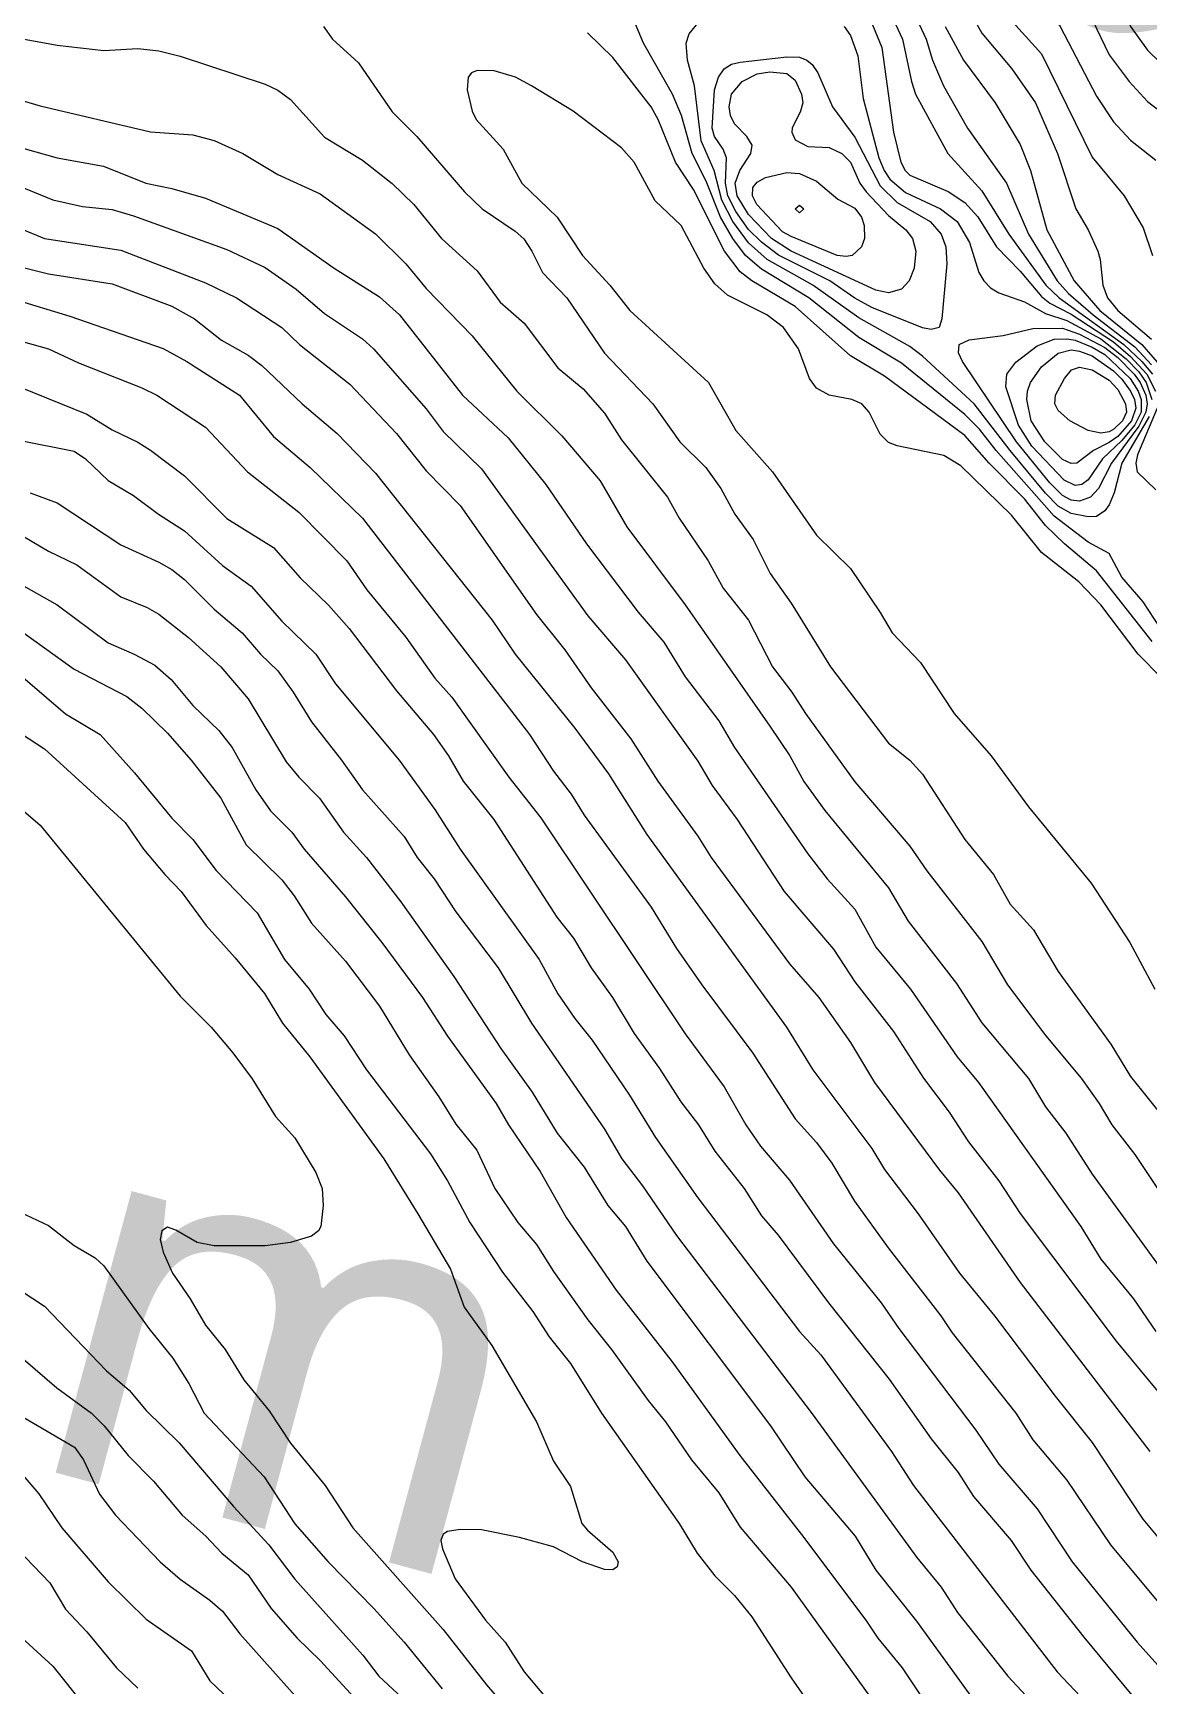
# Model space of a CAD drawing. Extents: x 474277 to 475042, y 254928 to 255625.
# Drawn here: x 474674.6 to 474694.77, y 255560.23 to 255590.11 of the extents above; entities that cross this region are included whole.
import ezdxf

# ---------------------------------------------------------------- set-up
doc = ezdxf.new("R2010")
doc.units = 0
doc.header["$MEASUREMENT"] = 0
doc.layers.add('BaseMapV2_DTM_export_MonNov09090547073261 — entities', color=1, linetype='CONTINUOUS')
doc.styles.get("Standard").update_dxf_attribs({"font": 'romans.shx'})

msp = doc.modelspace()

# ---------------------------------------------------------------- linework, layer by layer
at = {"layer": 'BaseMapV2_DTM_export_MonNov09090547073261 — entities', "color": 15, "linetype": 'Continuous', "true_color": 0xb7484b}
for points in [[(474695.219, 255602.656, 87.75), (474694.529, 255601.429, 87.75), (474694.341, 255600.969, 87.75), (474694.012, 255599.896, 87.75), (474693.803, 255598.669, 87.75), (474693.596, 255597.749, 87.75), (474693.043, 255595.602, 87.75), (474692.392, 255593.992, 87.75), (474692.215, 255593.729, 87.75), (474691.631, 255593.071, 87.75), (474691.514, 255592.841, 87.75), (474691.442, 255592.535, 87.75), (474691.434, 255592.305, 87.75), (474691.568, 255591.615, 87.75), (474691.691, 255591.308, 87.75), (474691.985, 255590.754, 87.75), (474692.369, 255590.247, 87.75), (474692.829, 255589.736, 87.75), (474693.749, 255587.872, 87.75), (474694.323, 255587.167, 87.75), (474694.669, 255586.593, 87.75), (474694.837, 255586.094, 87.75)], [(474694.933, 255601.889, 87.5), (474694.573, 255601.199, 87.5), (474694.427, 255600.816, 87.5), (474694.155, 255599.819, 87.5), (474693.769, 255597.749, 87.5), (474693.279, 255595.755, 87.5), (474692.563, 255593.838, 87.5), (474692.224, 255593.301, 87.5), (474692.073, 255592.995, 87.5), (474691.998, 255592.611, 87.5), (474692.017, 255592.305, 87.5), (474692.079, 255591.998, 87.5), (474692.369, 255591.359, 87.5), (474693.169, 255590.234, 87.5), (474693.825, 255588.97, 87.5), (474694.132, 255588.505, 87.5), (474694.439, 255588.175, 87.5), (474694.899, 255587.814, 87.5)], [(474694.854, 255601.506, 87.25), (474694.572, 255600.892, 87.25), (474694.261, 255599.742, 87.25), (474694.107, 255598.822, 87.25), (474693.968, 255598.209, 87.25), (474693.902, 255597.684, 87.25), (474693.622, 255596.445, 87.25), (474693.555, 255595.985, 87.25), (474693.041, 255594.298, 87.25), (474692.702, 255592.918, 87.25), (474692.697, 255592.611, 87.25), (474692.79, 255592.075, 87.25), (474693.1, 255591.461, 87.25), (474693.519, 255590.837, 87.25), (474694.055, 255589.721, 87.25), (474694.413, 255589.238, 87.25), (474694.746, 255588.877, 87.25), (474694.974, 255588.701, 87.25)], [(474694.976, 255601.496, 87), (474694.656, 255600.816, 87), (474694.354, 255599.666, 87), (474694.082, 255598.132, 87), (474693.914, 255596.829, 87), (474693.646, 255595.448, 87), (474693.387, 255593.838, 87), (474693.352, 255593.455, 87), (474693.346, 255592.841, 87), (474693.366, 255592.611, 87), (474693.417, 255592.458, 87), (474694.438, 255590.234, 87), (474694.746, 255589.803, 87), (474694.976, 255589.578, 87)], [(474689.709, 255591.308, 88.75), (474690.317, 255590.004, 88.75), (474690.48, 255589.238, 88.75), (474690.555, 255589.008, 88.75), (474691.136, 255587.934, 88.75), (474691.755, 255587.26, 88.75), (474692.242, 255586.477, 88.75), (474692.908, 255585.557, 88.75), (474693.148, 255585.327, 88.75), (474694.322, 255584.484, 88.75), (474694.646, 255584.177, 88.75), (474694.84, 255583.947, 88.75)], [(474691.343, 255590.848, 88), (474691.755, 255590.108, 88), (474692.296, 255589.468, 88), (474692.723, 255588.854, 88), (474693.12, 255587.934, 88), (474693.451, 255586.937, 88), (474693.677, 255586.554, 88), (474693.852, 255586.171, 88), (474693.893, 255586.017, 88), (474693.938, 255585.557, 88), (474694.026, 255585.327, 88), (474694.214, 255585.097, 88), (474694.822, 255584.581, 88)], [(474694.976, 255579.358, 89), (474694.669, 255579.829, 89), (474694.286, 255580.278, 89), (474694.055, 255580.704, 89), (474693.672, 255580.907, 89), (474693.059, 255581.377, 89), (474692.01, 255582.567, 89), (474691.71, 255582.95, 89), (474691.448, 255583.215, 89), (474690.298, 255584.143, 89), (474689.532, 255584.607, 89), (474688.627, 255585.327, 89), (474687.768, 255585.846, 89), (474687.483, 255586.094, 89), (474687.254, 255586.401, 89), (474687.032, 255586.784, 89), (474686.771, 255587.433, 89), (474686.519, 255587.934, 89), (474686.323, 255588.624, 89), (474686.164, 255589.008, 89), (474685.635, 255589.928, 89), (474685.447, 255590.388, 89)], [(474694.78, 255583.18, 89.25), (474694.286, 255582.337, 89.25), (474694.147, 255581.8, 89.25), (474694.055, 255581.582, 89.25), (474693.979, 255581.473, 89.25), (474693.825, 255581.371, 89.25), (474693.672, 255581.369, 89.25), (474693.365, 255581.428, 89.25), (474693.135, 255581.558, 89.25), (474692.905, 255581.793, 89.25), (474692.267, 255582.567, 89.25), (474691.612, 255583.41, 89.25), (474690.682, 255584.274, 89.25), (474690.452, 255584.445, 89.25), (474689.532, 255584.965, 89.25), (474688.697, 255585.557, 89.25), (474687.872, 255586.017, 89.25), (474687.538, 255586.32, 89.25), (474687.253, 255586.707, 89.25), (474687.053, 255587.091, 89.25), (474686.915, 255587.627, 89.25), (474686.682, 255588.164, 89.25), (474686.562, 255589.161, 89.25), (474686.431, 255589.621, 89.25), (474686.411, 255589.928, 89.25), (474686.465, 255590.096, 89.25), (474686.762, 255590.464, 89.25)], [(474689.694, 255590.464, 89), (474689.947, 255589.851, 89), (474690.157, 255588.318, 89), (474690.289, 255587.781, 89), (474690.367, 255587.627, 89), (474690.452, 255587.545, 89), (474691.142, 255587.248, 89), (474691.448, 255587.047, 89), (474691.679, 255586.791, 89), (474692.021, 255586.247, 89), (474692.445, 255585.809, 89), (474692.829, 255585.351, 89), (474692.982, 255585.231, 89), (474693.365, 255585.033, 89), (474694.132, 255584.528, 89), (474694.439, 255584.265, 89), (474694.734, 255583.947, 89), (474694.89, 255583.64, 89)], [(474690.53, 255590.464, 88.5), (474690.749, 255590.004, 88.5), (474690.863, 255589.621, 88.5), (474691.059, 255589.161, 88.5), (474691.492, 255588.394, 88.5), (474692.198, 255587.397, 88.5), (474692.594, 255586.477, 88.5), (474693.115, 255585.634, 88.5), (474693.321, 255585.404, 88.5), (474693.768, 255585.02, 88.5), (474694.516, 255584.44, 88.5), (474694.822, 255584.117, 88.5)], [(474679.852, 255590.234, 88.75), (474680.015, 255590.004, 88.75), (474680.484, 255589.573, 88.75), (474681.097, 255588.691, 88.75), (474681.542, 255588.241, 88.75), (474682.4, 255587.244, 88.75), (474682.72, 255586.937, 88.75), (474683.321, 255586.529, 88.75), (474683.474, 255586.39, 88.75), (474683.622, 255586.171, 88.75), (474683.81, 255585.787, 88.75), (474684.253, 255585.327, 88.75), (474684.931, 255584.325, 88.75), (474685.805, 255583.41, 88.75), (474686.295, 255582.72, 88.75), (474686.763, 255582.26, 88.75), (474687.035, 255581.877, 88.75), (474687.288, 255581.417, 88.75), (474687.619, 255580.957, 88.75), (474687.926, 255580.343, 88.75), (474688.309, 255579.806, 88.75), (474689.016, 255578.656, 88.75), (474690.067, 255577.276, 88.75), (474690.452, 255576.968, 88.75), (474690.682, 255576.712, 88.75), (474691.448, 255575.534, 88.75), (474691.966, 255574.899, 88.75), (474692.264, 255574.362, 88.75), (474692.689, 255573.902, 88.75), (474693.135, 255573.146, 88.75), (474694.085, 255571.832, 88.75), (474694.439, 255571.252, 88.75), (474695.077, 255570.452, 88.75)], [(474694.833, 255579.116, 88.75), (474693.825, 255580.391, 88.75), (474693.248, 255580.88, 88.75), (474692.905, 255581.213, 88.75), (474692.522, 255581.69, 88.75), (474691.883, 255582.337, 88.75), (474691.448, 255582.839, 88.75), (474689.992, 255583.912, 88.75), (474689.378, 255584.28, 88.75), (474688.381, 255585.169, 88.75), (474687.593, 255585.634, 88.75), (474687.385, 255585.798, 88.75), (474687.099, 255586.171, 88.75), (474686.541, 255587.286, 88.75), (474686.215, 255587.781, 88.75), (474685.9, 255588.548, 88.75), (474685.774, 255588.776, 88.75), (474685.084, 255589.669, 88.75), (474684.624, 255590.114, 88.75)], [(474689.266, 255590.234, 89.25), (474689.378, 255590.07, 89.25), (474689.51, 255589.698, 89.25), (474689.607, 255588.931, 89.25), (474689.891, 255587.857, 89.25), (474689.986, 255587.627, 89.25), (474690.091, 255587.474, 89.25), (474690.375, 255587.232, 89.25), (474691.004, 255586.937, 89.25), (474691.305, 255586.707, 89.25), (474691.53, 255586.324, 89.25), (474691.701, 255585.787, 89.25), (474691.789, 255585.634, 89.25), (474691.909, 255585.505, 89.25), (474692.062, 255585.416, 89.25), (474692.522, 255585.253, 89.25), (474692.905, 255585.045, 89.25), (474693.289, 255584.919, 89.25), (474693.902, 255584.585, 89.25), (474694.362, 255584.224, 89.25), (474694.592, 255583.987, 89.25), (474694.725, 255583.794, 89.25), (474694.827, 255583.487, 89.25)], [(474691.091, 255590.234, 88.25), (474691.421, 255589.621, 88.25), (474691.995, 255588.854, 88.25), (474692.445, 255588.096, 88.25), (474692.631, 255587.627, 88.25), (474692.929, 255586.554, 88.25), (474693.421, 255585.634, 88.25), (474693.885, 255585.097, 88.25), (474694.646, 255584.484, 88.25), (474695.04, 255584.024, 88.25)], [(474674.35, 255590.019, 89), (474675.04, 255589.895, 89), (474675.883, 255589.8, 89), (474676.497, 255589.834, 89), (474676.88, 255589.789, 89), (474677.263, 255589.697, 89), (474678.797, 255589.189, 89), (474679.027, 255589.083, 89), (474679.257, 255588.912, 89), (474679.87, 255588.232, 89), (474680.56, 255587.816, 89), (474681.097, 255587.392, 89), (474681.486, 255587.014, 89), (474681.985, 255586.401, 89), (474682.631, 255585.814, 89), (474683.047, 255585.25, 89), (474683.481, 255584.867, 89), (474684.088, 255584.063, 89), (474684.548, 255583.679, 89), (474684.931, 255583.24, 89), (474685.238, 255582.757, 89), (474686.071, 255581.723, 89), (474686.281, 255581.34, 89), (474686.807, 255580.573, 89), (474687.078, 255580.079, 89), (474687.535, 255579.5, 89), (474687.968, 255578.656, 89), (474688.32, 255578.196, 89), (474688.567, 255577.813, 89), (474689.455, 255576.574, 89), (474690.452, 255575.412, 89), (474690.758, 255574.97, 89), (474691.755, 255573.692, 89), (474692.217, 255572.906, 89), (474692.912, 255571.985, 89), (474693.546, 255571.219, 89), (474693.876, 255570.759, 89), (474694.1, 255570.375, 89), (474694.519, 255569.839, 89), (474695.183, 255568.842, 89)], [(474695.436, 255578.014, 88.5), (474694.581, 255578.886, 88.5), (474693.902, 255579.779, 88.5), (474693.504, 255580.19, 88.5), (474692.829, 255580.725, 88.5), (474692.292, 255581.397, 88.5), (474691.372, 255582.289, 88.5), (474691.065, 255582.477, 88.5), (474690.222, 255582.648, 88.5), (474690.068, 255582.712, 88.5), (474689.915, 255582.864, 88.5), (474689.714, 255583.257, 88.5), (474689.585, 255583.41, 88.5), (474689.403, 255583.487, 88.5), (474688.994, 255583.564, 88.5), (474688.765, 255583.691, 88.5), (474688.641, 255583.87, 88.5), (474688.438, 255584.407, 88.5), (474688.17, 255584.79, 88.5), (474687.867, 255585.02, 88.5), (474687.155, 255585.374, 88.5), (474686.925, 255585.582, 88.5), (474686.731, 255585.864, 88.5), (474686.317, 255586.631, 88.5), (474685.851, 255587.08, 88.5), (474685.468, 255587.779, 88.5), (474685.238, 255588.038, 88.5), (474684.364, 255588.701, 88.5), (474683.616, 255589.161, 88.5), (474683.324, 255589.314, 88.5), (474682.937, 255589.43, 88.5), (474682.631, 255589.438, 88.5), (474682.529, 255589.391, 88.5), (474682.468, 255589.314, 88.5), (474682.452, 255589.084, 88.5), (474682.542, 255588.701, 88.5), (474682.615, 255588.548, 88.5), (474683.103, 255588.011, 88.5), (474683.439, 255587.397, 88.5), (474684.078, 255586.784, 88.5), (474684.533, 255586.094, 88.5), (474685.03, 255585.557, 88.5), (474685.391, 255585.097, 88.5), (474686.815, 255583.794, 88.5), (474687.308, 255582.925, 88.5), (474687.972, 255582.183, 88.5), (474688.765, 255581.035, 88.5), (474689.378, 255580.433, 88.5), (474689.915, 255579.638, 88.5), (474690.13, 255579.27, 88.5), (474690.642, 255578.733, 88.5), (474691.25, 255577.813, 88.5), (474691.924, 255577.046, 88.5), (474692.597, 255576.126, 88.5), (474693.727, 255574.746, 88.5), (474694.429, 255573.672, 88.5), (474694.878, 255572.829, 88.5)], [(474690.982, 255584.79, 89.5), (474690.835, 255584.755, 89.5), (474690.682, 255584.783, 89.5), (474689.762, 255585.15, 89.5), (474689.455, 255585.322, 89.5), (474689.005, 255585.634, 89.5), (474688.075, 255586.096, 89.5), (474687.768, 255586.334, 89.5), (474687.538, 255586.561, 89.5), (474687.308, 255586.888, 89.5), (474687.164, 255587.167, 89.5), (474687.118, 255587.397, 89.5), (474687.137, 255587.857, 89.5), (474687.078, 255588.011, 89.5), (474686.921, 255588.241, 89.5), (474686.88, 255588.394, 89.5), (474686.919, 255589.084, 89.5), (474686.991, 255589.314, 89.5), (474687.097, 255589.468, 89.5), (474687.231, 255589.548, 89.5), (474687.385, 255589.588, 89.5), (474688.228, 255589.684, 89.5), (474688.458, 255589.674, 89.5), (474688.591, 255589.621, 89.5), (474688.685, 255589.544, 89.5), (474688.788, 255589.391, 89.5), (474689.052, 255588.778, 89.5), (474689.455, 255588.228, 89.5), (474689.915, 255587.351, 89.5), (474690.222, 255587.05, 89.5), (474690.819, 255586.707, 89.5), (474691.019, 255586.477, 89.5), (474691.1, 255586.247, 89.5), (474691.122, 255585.941, 89.5), (474691.028, 255584.944, 89.5), (474690.982, 255584.79, 89.5)], [(474690.298, 255585.48, 89.75), (474690.068, 255585.415, 89.75), (474689.838, 255585.463, 89.75), (474688.305, 255586.171, 89.75), (474687.954, 255586.401, 89.75), (474687.538, 255586.835, 89.75), (474687.333, 255587.167, 89.75), (474687.297, 255587.397, 89.75), (474687.376, 255587.627, 89.75), (474687.579, 255587.934, 89.75), (474687.601, 255588.087, 89.75), (474687.507, 255588.241, 89.75), (474687.282, 255588.471, 89.75), (474687.211, 255588.624, 89.75), (474687.184, 255588.778, 89.75), (474687.229, 255589.008, 89.75), (474687.421, 255589.238, 89.75), (474687.691, 255589.378, 89.75), (474687.921, 255589.413, 89.75), (474688.228, 255589.383, 89.75), (474688.381, 255589.264, 89.75), (474688.493, 255589.008, 89.75), (474688.516, 255588.854, 89.75), (474688.475, 255588.701, 89.75), (474688.323, 255588.394, 89.75), (474688.319, 255588.318, 89.75), (474688.381, 255588.184, 89.75), (474688.611, 255588.059, 89.75), (474688.995, 255588.042, 89.75), (474689.225, 255587.935, 89.75), (474689.378, 255587.777, 89.75), (474689.546, 255587.397, 89.75), (474689.662, 255587.244, 89.75), (474690.068, 255586.813, 89.75), (474690.379, 255586.554, 89.75), (474690.498, 255586.401, 89.75), (474690.561, 255586.171, 89.75), (474690.531, 255585.864, 89.75), (474690.438, 255585.634, 89.75), (474690.298, 255585.48, 89.75)], [(474674.426, 255588.888, 89.25), (474674.733, 255588.797, 89.25), (474676.727, 255588.325, 89.25), (474677.493, 255588.275, 89.25), (474677.877, 255588.169, 89.25), (474678.399, 255587.934, 89.25), (474679.027, 255587.554, 89.25), (474679.794, 255587.205, 89.25), (474680.791, 255586.481, 89.25), (474681.344, 255585.941, 89.25), (474681.711, 255585.495, 89.25), (474682.542, 255584.637, 89.25), (474683.347, 255583.64, 89.25), (474684.164, 255582.831, 89.25), (474684.854, 255582.018, 89.25), (474685.334, 255581.187, 89.25), (474686.388, 255579.777, 89.25), (474687.924, 255577.583, 89.25), (474688.281, 255577.046, 89.25), (474688.535, 255576.585, 89.25), (474688.918, 255576.06, 89.25), (474690.068, 255574.658, 89.25), (474690.422, 255574.056, 89.25), (474691.295, 255572.93, 89.25), (474691.755, 255572.219, 89.25), (474692.599, 255571.211, 89.25), (474692.905, 255570.702, 89.25), (474693.271, 255570.222, 89.25), (474693.749, 255569.486, 89.25), (474695.719, 255566.772, 89.25)], [(474674.229, 255588.087, 89.5), (474675.04, 255587.857, 89.5), (474675.875, 255587.704, 89.5), (474676.644, 255587.397, 89.5), (474677.11, 255587.304, 89.5), (474677.723, 255587.127, 89.5), (474679.027, 255586.578, 89.5), (474680.048, 255585.864, 89.5), (474680.867, 255585.346, 89.5), (474681.23, 255585.02, 89.5), (474682.369, 255583.564, 89.5), (474683.194, 255582.797, 89.5), (474683.874, 255581.953, 89.5), (474684.607, 255580.88, 89.5), (474685.544, 255579.644, 89.5), (474686.004, 255579.099, 89.5), (474686.388, 255578.473, 89.5), (474687.001, 255577.678, 89.5), (474687.282, 255577.199, 89.5), (474688.611, 255575.276, 89.5), (474688.955, 255574.823, 89.5), (474689.455, 255574.273, 89.5), (474689.838, 255573.586, 89.5), (474690.465, 255572.829, 89.5), (474691.307, 255571.602, 89.5), (474691.694, 255571.142, 89.5), (474693.543, 255568.535, 89.5), (474693.902, 255567.95, 89.5), (474694.496, 255567.232, 89.5), (474694.899, 255566.639, 89.5)], [(474674.196, 255587.411, 89.75), (474674.963, 255587.099, 89.75), (474675.5, 255586.978, 89.75), (474676.037, 255586.922, 89.75), (474676.42, 255586.808, 89.75), (474678.107, 255586.201, 89.75), (474678.797, 255585.872, 89.75), (474679.359, 255585.48, 89.75), (474679.87, 255585.044, 89.75), (474680.56, 255584.585, 89.75), (474680.76, 255584.407, 89.75), (474681.711, 255583.321, 89.75), (474682.017, 255582.911, 89.75), (474682.707, 255582.233, 89.75), (474684.632, 255579.576, 89.75), (474685.314, 255578.779, 89.75), (474686.618, 255576.95, 89.75), (474686.881, 255576.509, 89.75), (474687.331, 255575.896, 89.75), (474688.183, 255574.592, 89.75), (474689.072, 255573.554, 89.75), (474689.455, 255572.959, 89.75), (474690.159, 255572.062, 89.75), (474690.698, 255571.219, 89.75), (474691.16, 255570.605, 89.75), (474691.512, 255570.069, 89.75), (474692.062, 255569.364, 89.75), (474692.445, 255568.772, 89.75), (474694.183, 255566.465, 89.75), (474695.513, 255564.855, 89.75)], [(474689.409, 255586.094, 90), (474689.302, 255586.071, 90), (474689.14, 255586.094, 90), (474688.305, 255586.433, 90), (474688.151, 255586.522, 90), (474687.684, 255587.014, 90), (474687.606, 255587.167, 90), (474687.615, 255587.323, 90), (474687.691, 255587.415, 90), (474687.845, 255587.5, 90), (474688.228, 255587.594, 90), (474688.458, 255587.574, 90), (474688.765, 255587.438, 90), (474689.148, 255587.111, 90), (474689.455, 255586.946, 90), (474689.578, 255586.784, 90), (474689.626, 255586.631, 90), (474689.635, 255586.401, 90), (474689.58, 255586.247, 90), (474689.409, 255586.094, 90)], [(474688.534, 255586.937, 90.25), (474688.458, 255586.864, 90.25), (474688.381, 255586.937, 90.25), (474688.458, 255587.001, 90.25), (474688.534, 255586.937, 90.25)], [(474674.35, 255586.593, 90), (474674.81, 255586.4, 90), (474676.19, 255586.188, 90), (474677.723, 255585.597, 90), (474678.282, 255585.327, 90), (474679.099, 255584.79, 90), (474679.418, 255584.484, 90), (474680.33, 255583.765, 90), (474681.176, 255582.874, 90), (474681.711, 255582.198, 90), (474682.324, 255581.574, 90), (474683.704, 255579.599, 90), (474684.214, 255578.963, 90), (474684.692, 255578.273, 90), (474685.41, 255577.353, 90), (474685.897, 255576.586, 90), (474686.618, 255575.595, 90), (474686.863, 255575.206, 90), (474688.277, 255573.289, 90), (474688.806, 255572.676, 90), (474689.378, 255571.863, 90), (474689.815, 255571.142, 90), (474690.988, 255569.553, 90), (474691.324, 255569.148, 90), (474692.445, 255567.527, 90), (474694.789, 255564.471, 90)], [(474674.426, 255585.877, 90.25), (474674.886, 255585.761, 90.25), (474676.037, 255585.579, 90.25), (474677.11, 255585.176, 90.25), (474677.52, 255584.944, 90.25), (474678.011, 255584.56, 90.25), (474678.49, 255584.287, 90.25), (474678.742, 255584.1, 90.25), (474679.468, 255583.41, 90.25), (474680.1, 255582.874, 90.25), (474680.791, 255582.159, 90.25), (474682.905, 255579.5, 90.25), (474683.317, 255578.886, 90.25), (474684.394, 255577.548, 90.25), (474685.008, 255576.718, 90.25), (474685.698, 255575.625, 90.25), (474688.221, 255572.139, 90.25), (474688.701, 255571.372, 90.25), (474689.762, 255569.95, 90.25), (474689.992, 255569.57, 90.25), (474690.605, 255568.764, 90.25), (474691.347, 255567.692, 90.25), (474691.979, 255566.925, 90.25), (474693.077, 255565.468, 90.25), (474693.749, 255564.632, 90.25), (474694.662, 255563.244, 90.25), (474695.177, 255562.631, 90.25)], [(474673.2, 255585.621, 90.5), (474675.27, 255584.993, 90.5), (474676.957, 255584.41, 90.5), (474677.382, 255584.177, 90.5), (474678.337, 255583.564, 90.5), (474678.95, 255582.82, 90.5), (474679.614, 255582.26, 90.5), (474680.56, 255581.342, 90.5), (474683.575, 255577.429, 90.5), (474684.011, 255576.769, 90.5), (474684.333, 255576.356, 90.5), (474684.568, 255575.973, 90.5), (474685.774, 255574.308, 90.5), (474686.235, 255573.565, 90.5), (474686.691, 255572.906, 90.5), (474687.615, 255571.673, 90.5), (474688.381, 255570.483, 90.5), (474688.765, 255570.057, 90.5), (474689.044, 255569.685, 90.5), (474689.45, 255568.995, 90.5), (474690.058, 255568.152, 90.5), (474691.013, 255566.925, 90.5), (474691.215, 255566.618, 90.5), (474692.366, 255565.161, 90.5), (474692.675, 255564.682, 90.5), (474693.289, 255563.953, 90.5), (474694.081, 255562.784, 90.5), (474696.052, 255560.407, 90.5)], [(474673.506, 255584.79, 90.75), (474674.886, 255584.407, 90.75), (474675.423, 255584.153, 90.75), (474676.573, 255583.696, 90.75), (474676.84, 255583.564, 90.75), (474677.723, 255582.985, 90.75), (474678.48, 255582.183, 90.75), (474679.41, 255581.452, 90.75), (474680.278, 255580.573, 90.75), (474680.637, 255580.048, 90.75), (474681.341, 255579.193, 90.75), (474681.864, 255578.452, 90.75), (474682.171, 255578.104, 90.75), (474683.202, 255576.663, 90.75), (474683.781, 255575.924, 90.75), (474686.388, 255572.019, 90.75), (474687.098, 255571.065, 90.75), (474687.488, 255570.375, 90.75), (474687.754, 255569.992, 90.75), (474688.278, 255569.378, 90.75), (474689.072, 255568.226, 90.75), (474689.936, 255567.155, 90.75), (474690.25, 255566.695, 90.75), (474691.644, 255564.855, 90.75), (474692.059, 255564.241, 90.75), (474692.752, 255563.432, 90.75), (474693.383, 255562.478, 90.75), (474694.561, 255561.021, 90.75), (474696.816, 255558.519, 90.75)], [(474693.717, 255581.723, 89.5), (474693.519, 255581.649, 89.5), (474693.365, 255581.669, 89.5), (474693.212, 255581.754, 89.5), (474692.982, 255581.984, 89.5), (474692.378, 255582.72, 89.5), (474691.405, 255584.177, 89.5), (474691.332, 255584.33, 89.5), (474691.345, 255584.484, 89.5), (474691.525, 255584.566, 89.5), (474692.139, 255584.643, 89.5), (474692.675, 255584.774, 89.5), (474693.212, 255584.775, 89.5), (474693.519, 255584.669, 89.5), (474693.979, 255584.43, 89.5), (474694.209, 255584.247, 89.5), (474694.508, 255583.947, 89.5), (474694.616, 255583.794, 89.5), (474694.716, 255583.564, 89.5), (474694.741, 255583.41, 89.5), (474694.72, 255583.257, 89.5), (474694.592, 255583.004, 89.5), (474694.098, 255582.337, 89.5), (474693.861, 255581.877, 89.5), (474693.717, 255581.723, 89.5)], [(474693.559, 255581.953, 89.75), (474693.442, 255581.932, 89.75), (474693.239, 255582.03, 89.75), (474692.656, 255582.643, 89.75), (474692.415, 255583.027, 89.75), (474692.184, 255583.717, 89.75), (474692.204, 255583.947, 89.75), (474692.369, 255584.163, 89.75), (474692.752, 255584.457, 89.75), (474693.059, 255584.576, 89.75), (474693.289, 255584.587, 89.75), (474693.442, 255584.559, 89.75), (474693.749, 255584.435, 89.75), (474693.979, 255584.301, 89.75), (474694.436, 255583.87, 89.75), (474694.577, 255583.64, 89.75), (474694.633, 255583.487, 89.75), (474694.63, 255583.257, 89.75), (474694.516, 255583.032, 89.75), (474694.286, 255582.748, 89.75), (474693.936, 255582.413, 89.75), (474693.672, 255582.033, 89.75), (474693.559, 255581.953, 89.75)], [(474693.469, 255582.337, 90), (474693.365, 255582.33, 90), (474693.212, 255582.405, 90), (474692.892, 255582.72, 90), (474692.645, 255583.104, 90), (474692.566, 255583.487, 90), (474692.578, 255583.64, 90), (474692.631, 255583.794, 90), (474692.829, 255584.078, 90), (474693.135, 255584.323, 90), (474693.365, 255584.384, 90), (474693.519, 255584.363, 90), (474693.749, 255584.275, 90), (474694.132, 255584.008, 90), (474694.286, 255583.857, 90), (474694.437, 255583.64, 90), (474694.51, 255583.487, 90), (474694.535, 255583.334, 90), (474694.455, 255583.104, 90), (474694.209, 255582.821, 90), (474694.055, 255582.709, 90), (474693.771, 255582.567, 90), (474693.469, 255582.337, 90)], [(474694.14, 255582.95, 90.25), (474694.055, 255582.905, 90.25), (474693.902, 255582.88, 90.25), (474693.672, 255582.928, 90.25), (474693.344, 255583.104, 90.25), (474693.135, 255583.289, 90.25), (474693.074, 255583.41, 90.25), (474693.086, 255583.564, 90.25), (474693.248, 255583.87, 90.25), (474693.376, 255584.024, 90.25), (474693.519, 255584.071, 90.25), (474693.749, 255584.023, 90.25), (474694.055, 255583.835, 90.25), (474694.209, 255583.671, 90.25), (474694.35, 255583.41, 90.25), (474694.368, 255583.257, 90.25), (474694.296, 255583.104, 90.25), (474694.14, 255582.95, 90.25)], [(474673.89, 255583.902, 91), (474675.577, 255583.225, 91), (474676.037, 255582.939, 91), (474676.497, 255582.716, 91), (474676.727, 255582.572, 91), (474677.34, 255582.106, 91), (474678.107, 255581.334, 91), (474678.95, 255580.813, 91), (474679.432, 255580.267, 91), (474679.947, 255579.77, 91), (474680.32, 255579.346, 91), (474681.174, 255578.219, 91), (474681.845, 255577.429, 91), (474682.116, 255577.046, 91), (474682.378, 255576.586, 91), (474682.934, 255575.896, 91), (474684.07, 255574.132, 91), (474684.371, 255573.749, 91), (474684.69, 255573.212, 91), (474685.075, 255572.676, 91), (474685.468, 255572.028, 91), (474685.928, 255571.393, 91), (474686.311, 255570.789, 91), (474686.634, 255570.375, 91), (474686.925, 255569.898, 91), (474687.459, 255569.225, 91), (474687.768, 255568.733, 91), (474688.069, 255568.382, 91), (474688.981, 255567.155, 91), (474690.078, 255565.775, 91), (474690.837, 255564.701, 91), (474691.323, 255564.088, 91), (474691.602, 255563.659, 91), (474692.282, 255562.861, 91), (474692.639, 255562.324, 91), (474693.595, 255561.114, 91), (474694.899, 255559.538, 91)], [(474694.919, 255583.334, 89), (474694.569, 255582.49, 89), (474694.536, 255582.337, 89), (474694.56, 255582.183, 89), (474694.899, 255581.856, 89)], [(474674.35, 255582.753, 91.25), (474675.346, 255582.556, 91.25), (474675.555, 255582.413, 91.25), (474675.96, 255582.025, 91.25), (474676.42, 255581.754, 91.25), (474676.869, 255581.417, 91.25), (474677.34, 255581.115, 91.25), (474678.03, 255580.489, 91.25), (474678.547, 255580.113, 91.25), (474679.104, 255579.48, 91.25), (474679.717, 255578.886, 91.25), (474680.074, 255578.35, 91.25), (474681.224, 255576.969, 91.25), (474681.864, 255576.074, 91.25), (474682.324, 255575.356, 91.25), (474683.752, 255573.366, 91.25), (474684.088, 255572.741, 91.25), (474684.394, 255572.296, 91.25), (474684.708, 255571.909, 91.25), (474685.384, 255570.912, 91.25), (474685.852, 255570.145, 91.25), (474686.618, 255569.053, 91.25), (474688.458, 255566.64, 91.25), (474688.842, 255566.218, 91.25), (474690.119, 255564.471, 91.25), (474690.52, 255563.858, 91.25), (474693.116, 255560.484, 91.25), (474694.058, 255559.487, 91.25)], [(474674.553, 255581.8, 91.5), (474675.04, 255581.62, 91.5), (474676.19, 255580.861, 91.5), (474676.88, 255580.547, 91.5), (474677.11, 255580.412, 91.5), (474677.34, 255580.236, 91.5), (474677.877, 255579.697, 91.5), (474678.383, 255579.27, 91.5), (474678.715, 255578.886, 91.5), (474679.027, 255578.583, 91.5), (474679.308, 255578.196, 91.5), (474679.638, 255577.66, 91.5), (474680.18, 255576.969, 91.5), (474680.557, 255576.433, 91.5), (474681.311, 255575.589, 91.5), (474681.547, 255575.206, 91.5), (474681.856, 255574.823, 91.5), (474682.247, 255574.227, 91.5), (474683.014, 255573.212, 91.5), (474683.612, 255572.216, 91.5), (474684.931, 255570.296, 91.5), (474685.247, 255569.762, 91.5), (474685.621, 255569.271, 91.5), (474686.235, 255568.373, 91.5), (474688.688, 255565.148, 91.5), (474690.579, 255562.554, 91.5), (474691.015, 255562.018, 91.5), (474691.314, 255561.558, 91.5), (474692.224, 255560.407, 91.5), (474694.899, 255557.532, 91.5)], [(474674.426, 255581.016, 91.75), (474674.886, 255580.745, 91.75), (474675.398, 255580.497, 91.75), (474676.19, 255579.918, 91.75), (474676.669, 255579.73, 91.75), (474676.88, 255579.609, 91.75), (474677.417, 255579.186, 91.75), (474677.997, 255578.656, 91.75), (474678.49, 255578.079, 91.75), (474679.18, 255576.939, 91.75), (474679.406, 255576.663, 91.75), (474679.782, 255576.279, 91.75), (474680.214, 255575.666, 91.75), (474680.634, 255575.206, 91.75), (474681.251, 255574.404, 91.75), (474682.21, 255573.059, 91.75), (474683.059, 255571.755, 91.75), (474683.628, 255570.969, 91.75), (474684.078, 255570.222, 91.75), (474684.566, 255569.609, 91.75), (474684.992, 255568.918, 91.75), (474685.314, 255568.538, 91.75), (474685.698, 255567.912, 91.75), (474687.933, 255564.931, 91.75), (474688.551, 255564.011, 91.75), (474689.462, 255562.938, 91.75), (474689.838, 255562.322, 91.75), (474690.572, 255561.404, 91.75), (474691.602, 255559.981, 91.75)], [(474674.196, 255580.252, 92), (474675.04, 255579.779, 92), (474675.96, 255579.088, 92), (474676.434, 255578.886, 92), (474676.803, 255578.685, 92), (474677.1, 255578.426, 92), (474677.493, 255577.958, 92), (474677.965, 255577.506, 92), (474678.204, 255577.199, 92), (474678.633, 255576.433, 92), (474678.899, 255576.049, 92), (474679.282, 255575.666, 92), (474679.503, 255575.359, 92), (474680.254, 255574.495, 92), (474680.909, 255573.672, 92), (474681.645, 255572.676, 92), (474682.094, 255571.978, 92), (474682.973, 255570.759, 92), (474683.198, 255570.375, 92), (474683.773, 255569.532, 92), (474684.241, 255568.699, 92), (474685.146, 255567.385, 92), (474686.158, 255566.091, 92), (474687.376, 255564.395, 92), (474688.535, 255562.918, 92), (474689.67, 255561.404, 92), (474689.871, 255561.097, 92), (474690.314, 255560.561, 92), (474690.72, 255559.947, 92)], [(474674.273, 255579.382, 92.25), (474675.346, 255578.612, 92.25), (474676.302, 255578.12, 92.25), (474676.573, 255577.906, 92.25), (474677.033, 255577.454, 92.25), (474677.46, 255576.969, 92.25), (474677.997, 255576.279, 92.25), (474678.456, 255575.436, 92.25), (474679.104, 255574.806, 92.25), (474679.325, 255574.516, 92.25), (474679.64, 255574.019, 92.25), (474680.254, 255573.333, 92.25), (474680.867, 255572.522, 92.25), (474681.404, 255571.641, 92.25), (474681.941, 255570.884, 92.25), (474682.247, 255570.387, 92.25), (474682.628, 255569.915, 92.25), (474682.951, 255569.225, 92.25), (474683.366, 255568.612, 92.25), (474683.704, 255568.211, 92.25), (474684.011, 255567.722, 92.25), (474684.632, 255566.848, 92.25), (474685.059, 255566.311, 92.25), (474685.72, 255565.391, 92.25), (474686.038, 255565.008, 92.25), (474686.504, 255564.318, 92.25), (474687.001, 255563.722, 92.25), (474687.385, 255563.101, 92.25), (474688.305, 255562.018, 92.25), (474690.222, 255559.356, 92.25)], [(474674.12, 255578.728, 92.5), (474675.193, 255577.808, 92.5), (474675.815, 255577.429, 92.5), (474676.441, 255576.739, 92.5), (474677.11, 255575.919, 92.5), (474677.493, 255575.533, 92.5), (474677.914, 255574.976, 92.5), (474678.655, 255574.209, 92.5), (474679.15, 255573.366, 92.5), (474679.593, 255572.829, 92.5), (474679.895, 255572.369, 92.5), (474680.225, 255571.985, 92.5), (474680.633, 255571.372, 92.5), (474681.787, 255569.854, 92.5), (474682.094, 255569.361, 92.5), (474682.497, 255568.612, 92.5), (474683.091, 255567.714, 92.5), (474683.635, 255567.002, 92.5), (474683.934, 255566.54, 92.5), (474684.318, 255566.058, 92.5), (474684.88, 255565.161, 92.5), (474686.283, 255563.168, 92.5), (474686.609, 255562.631, 92.5), (474686.925, 255562.224, 92.5), (474687.282, 255561.864, 92.5), (474687.593, 255561.481, 92.5), (474688.305, 255560.381, 92.5), (474688.875, 255559.564, 92.5)], [(474673.123, 255578.269, 92.75), (474674.81, 255577.171, 92.75), (474676.267, 255575.841, 92.75), (474676.602, 255575.359, 92.75), (474676.985, 255574.899, 92.75), (474677.284, 255574.592, 92.75), (474677.734, 255573.979, 92.75), (474678.26, 255573.397, 92.75), (474678.787, 255572.752, 92.75), (474679.113, 255572.216, 92.75), (474679.61, 255571.602, 92.75), (474680.944, 255569.759, 92.75), (474681.557, 255568.767, 92.75), (474682.151, 255567.768, 92.75), (474682.395, 255567.078, 92.75), (474682.896, 255566.388, 92.75), (474683.704, 255565.007, 92.75), (474684.011, 255564.294, 92.75), (474684.318, 255563.836, 92.75), (474684.523, 255563.168, 92.75), (474684.624, 255563.048, 92.75), (474685.084, 255562.653, 92.75), (474685.182, 255562.478, 92.75), (474685.161, 255562.384, 92.75), (474685.084, 255562.333, 92.75), (474684.931, 255562.337, 92.75), (474684.535, 255562.478, 92.75), (474684.011, 255562.746, 92.75), (474683.397, 255562.913, 92.75), (474682.707, 255563.053, 92.75), (474682.324, 255563.061, 92.75), (474682.094, 255563.022, 92.75), (474682.017, 255562.977, 92.75), (474681.975, 255562.861, 92.75), (474682.003, 255562.708, 92.75), (474682.236, 255562.171, 92.75), (474682.784, 255561.422, 92.75), (474683.137, 255561.021, 92.75), (474683.482, 255560.484, 92.75), (474684.834, 255558.874, 92.75)], [(474674.347, 255576.126, 93), (474674.733, 255575.791, 93), (474677.263, 255572.703, 93), (474677.824, 255572.139, 93), (474678.213, 255571.679, 93), (474678.567, 255571.206, 93), (474678.985, 255570.529, 93), (474679.334, 255570.142, 93), (474679.717, 255569.512, 93), (474679.832, 255569.225, 93), (474679.848, 255568.918, 93), (474679.804, 255568.535, 93), (474679.763, 255568.458, 93), (474679.64, 255568.362, 93), (474679.257, 255568.248, 93), (474678.797, 255568.188, 93), (474677.877, 255568.187, 93), (474677.57, 255568.247, 93), (474677.187, 255568.473, 93), (474677.033, 255568.528, 93), (474676.933, 255568.458, 93), (474676.9, 255568.305, 93), (474676.955, 255568.075, 93), (474677.126, 255567.692, 93), (474677.446, 255567.232, 93), (474677.723, 255566.754, 93), (474678.074, 255566.311, 93), (474678.414, 255565.764, 93), (474678.874, 255565.207, 93), (474679.257, 255564.621, 93), (474679.886, 255563.858, 93), (474680.383, 255563.091, 93), (474682.02, 255561.251, 93), (474682.803, 255560.254, 93), (474683.592, 255559.334, 93)], [(474674.271, 255568.842, 93.25), (474674.886, 255568.555, 93.25), (474675.346, 255568.195, 93.25), (474675.73, 255567.974, 93.25), (474675.883, 255567.829, 93.25), (474676.696, 255566.695, 93.25), (474677.129, 255566.158, 93.25), (474677.418, 255565.698, 93.25), (474677.696, 255565.161, 93.25), (474678.78, 255564.011, 93.25), (474679.334, 255563.164, 93.25), (474679.94, 255562.478, 93.25), (474680.763, 255561.634, 93.25), (474681.31, 255561.021, 93.25), (474682, 255560.177, 93.25)], [(474673.736, 255567.805, 93.5), (474674.81, 255567.099, 93.5), (474675.931, 255565.928, 93.5), (474676.343, 255565.578, 93.5), (474676.65, 255565.211, 93.5), (474677.245, 255564.625, 93.5), (474678.229, 255563.474, 93.5), (474678.868, 255562.784, 93.5), (474679.334, 255562.164, 93.5), (474680.565, 255560.791, 93.5), (474680.856, 255560.407, 93.5), (474681.354, 255559.947, 93.5)], [(474674.426, 255566.144, 93.75), (474675.034, 255565.621, 93.75), (474675.663, 255565.161, 93.75), (474675.892, 255564.931, 93.75), (474676.321, 255564.395, 93.75), (474676.782, 255563.934, 93.75), (474677.298, 255563.321, 93.75), (474677.725, 255562.938, 93.75), (474678.016, 255562.631, 93.75), (474678.49, 255562.24, 93.75), (474678.907, 255561.634, 93.75), (474679.38, 255561.097, 93.75), (474679.794, 255560.694, 93.75), (474680.407, 255560.024, 93.75)], [(474674.437, 255565.085, 94), (474675.355, 255564.548, 94), (474675.519, 255564.318, 94), (474675.807, 255563.699, 94), (474676.095, 255563.321, 94), (474676.904, 255562.478, 94), (474677.263, 255562.164, 94), (474677.8, 255561.785, 94), (474678.03, 255561.583, 94), (474678.343, 255561.174, 94), (474679.487, 255559.889, 94)], [(474674.196, 255564.302, 94.25), (474674.711, 255563.704, 94.25), (474675.122, 255563.091, 94.25), (474675.96, 255562.114, 94.25), (474676.65, 255561.436, 94.25), (474677.466, 255560.867, 94.25), (474677.8, 255560.325, 94.25), (474678.414, 255559.738, 94.25)], [(474674.17, 255562.861, 94.5), (474674.905, 255562.094, 94.5), (474675.193, 255561.62, 94.5), (474675.577, 255561.211, 94.5), (474676.113, 255560.56, 94.5), (474676.497, 255560.189, 94.5)], [(474674.326, 255561.174, 94.75), (474674.963, 255560.591, 94.75), (474675.537, 255559.871, 94.75)]]:
    msp.add_polyline3d(points, dxfattribs=at)

# ---------------------------------------------------------------- texts
at = {"layer": 'BaseMapV2_DTM_export_MonNov09090547073261 — entities', "color": 250, "true_color": 0x323232, "char_height": 0.2, "width": 17.61571, "attachment_point": 7}
for s, insert, rotation in [('\\fOpen Sans|i0|b0;\\H7.02279;83\\~m', (474697.219, 255586.573), 52.0336), ('\\fOpen Sans|i0|b0;\\H7.02279;94\\~m', (474661.837, 255567.535), 344.9245)]:
    msp.add_mtext(s, dxfattribs=dict(at, insert=insert, rotation=rotation))

doc.saveas('drawing.dxf')
